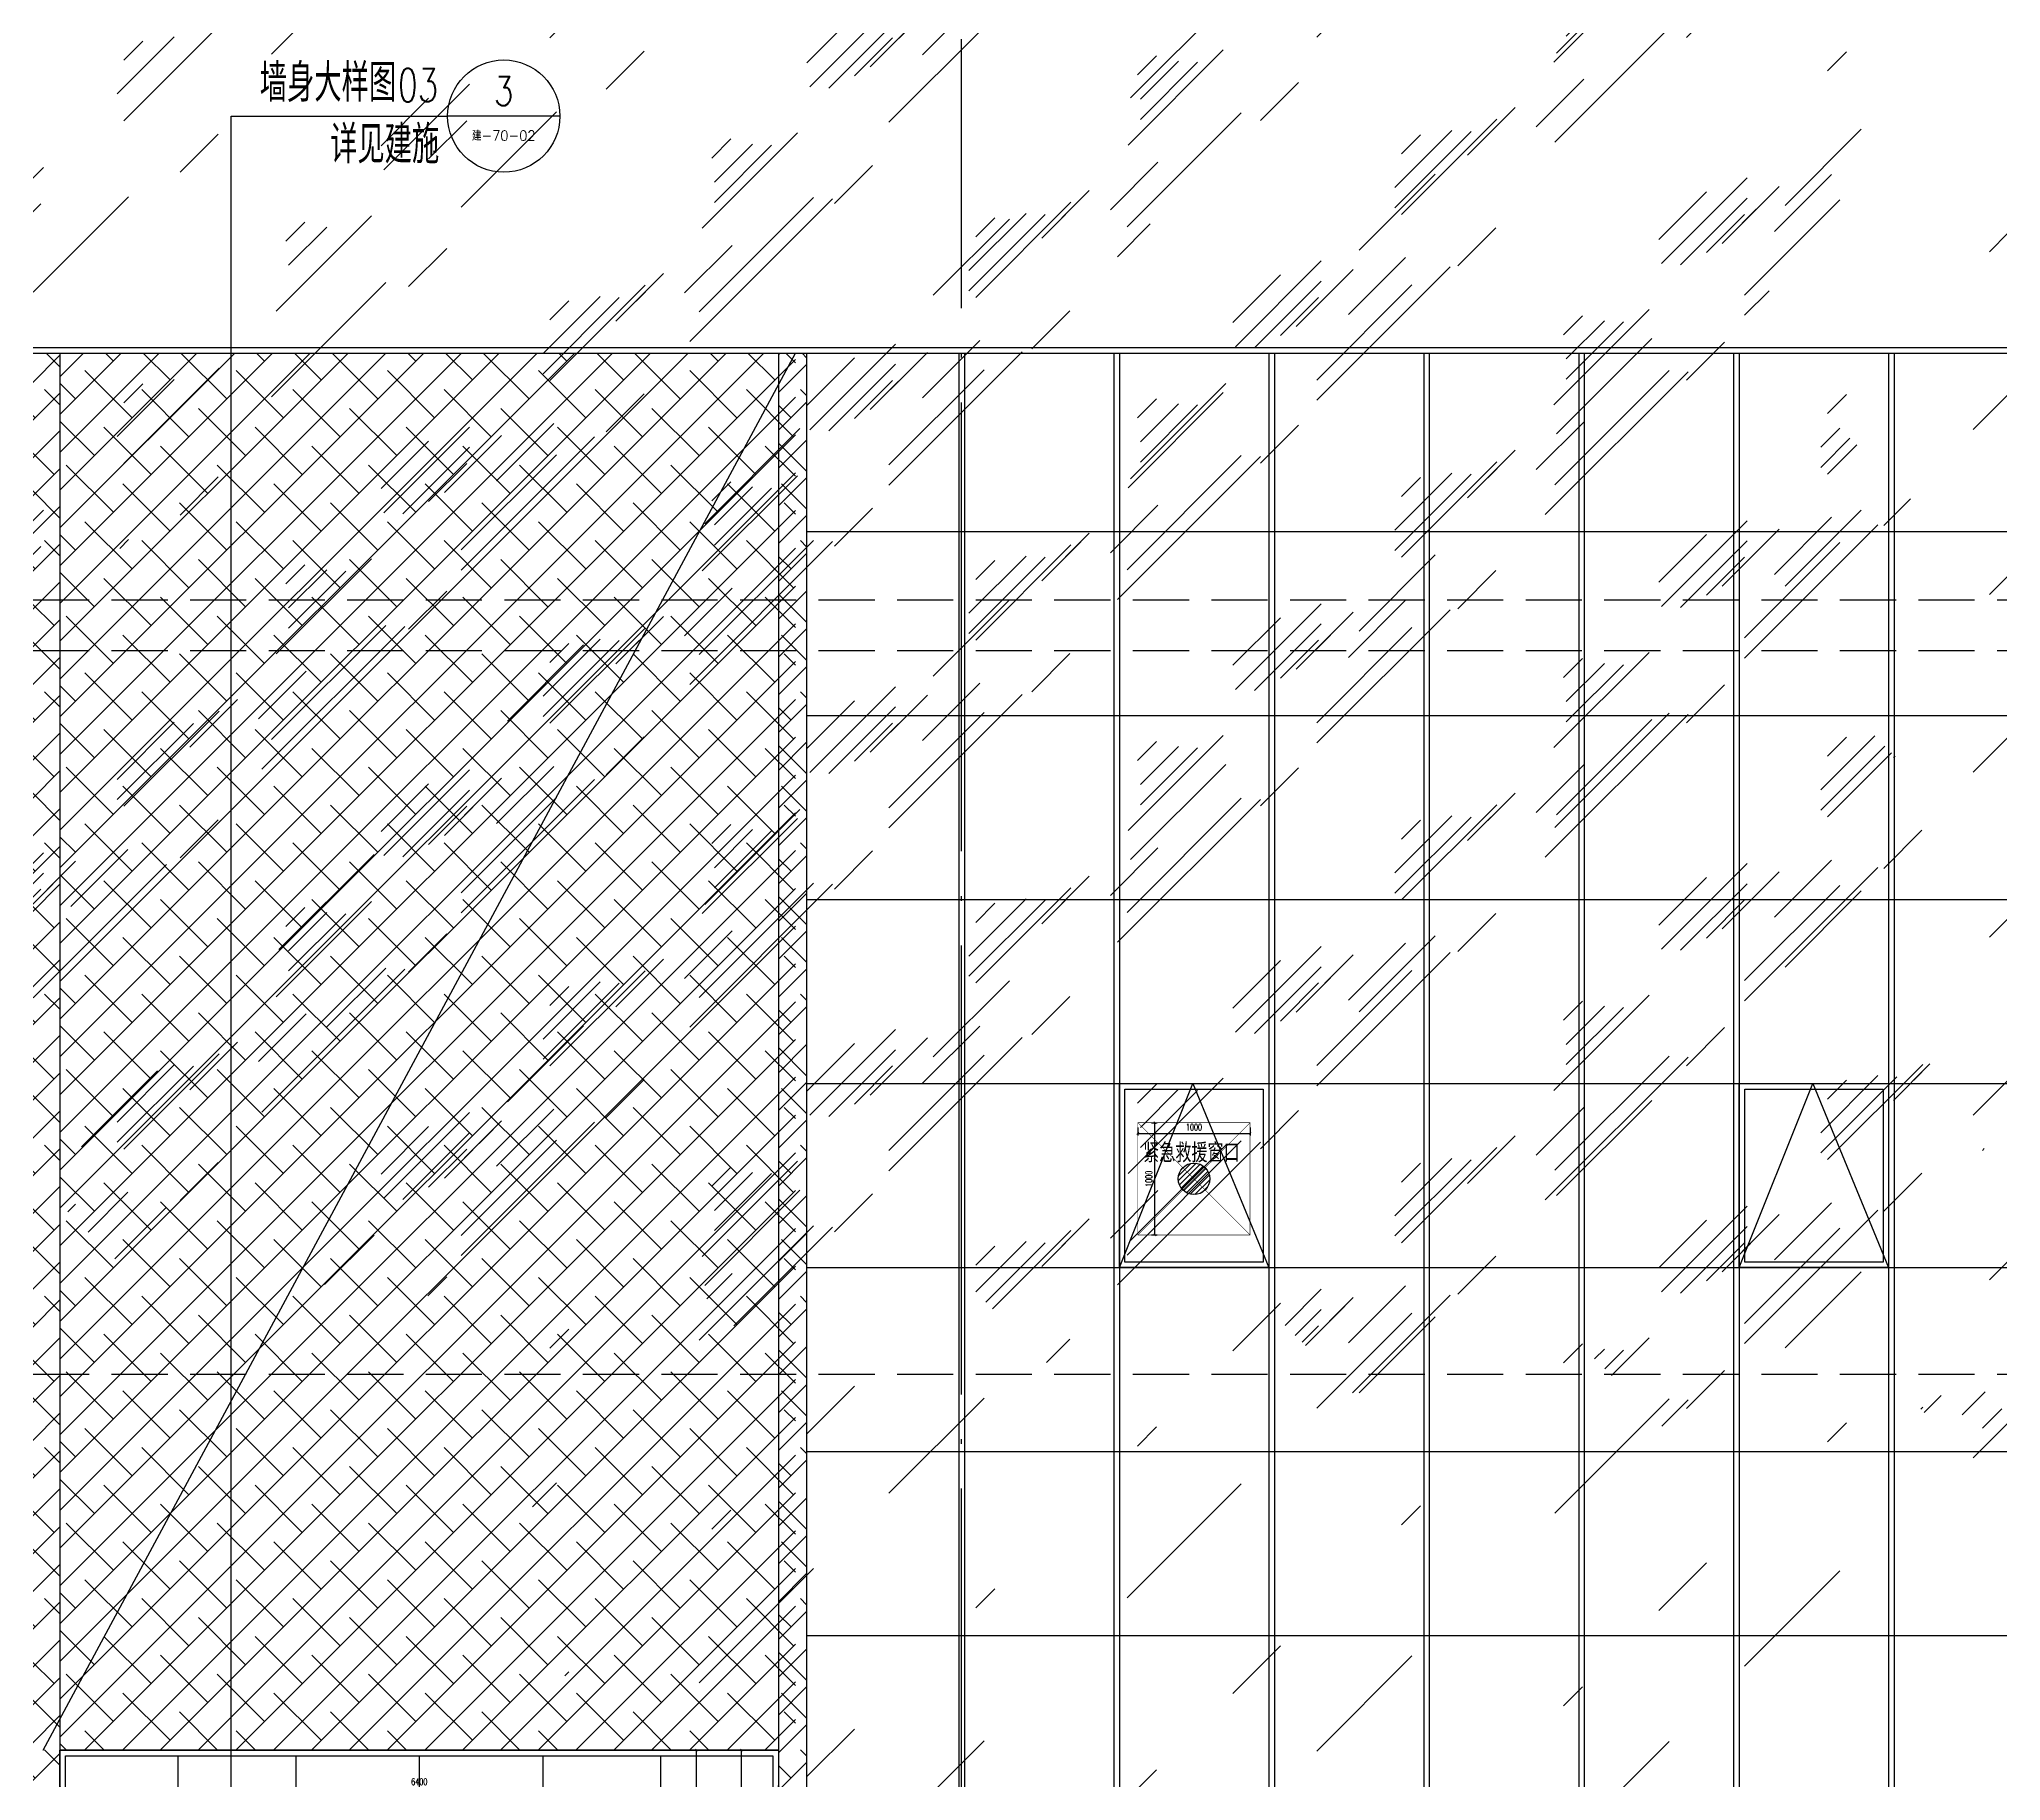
# Model space of a CAD drawing. Extents: x -4210259 to 293730, y -7499 to 868879.
# Drawn here: x -411338 to -393861, y 522964 to 538485 of the extents above; entities that cross this region are included whole.
import ezdxf
from ezdxf.enums import TextEntityAlignment as Align

# ---------------------------------------------------------------- set-up
doc = ezdxf.new("R2010")
doc.units = 0
doc.header["$LTSCALE"] = 1000
doc.header["$MEASUREMENT"] = 0
for name, pattern in [('__DASH', [0.35, 0.25, -0.1]), ('DASH', [0.35, 0.25, -0.1]), ('DOTE', [2.4200000000000004, 2, -0.2, 0.02, -0.2])]:
    doc.linetypes.add(name, pattern=pattern)
doc.layers.get('Defpoints').update_dxf_attribs({"color": 210})
for name, color, linetype in [('A-AXIS-DOTE', 14, 'DOTE'), ('A-AXIS-SYMB', 3, 'Continuous'), ('A-HATCH-2', 251, 'Continuous'), ('A-LIN-V', 9, 'Continuous'), ('A-SFCE', 30, 'Continuous'), ('A-WINDOW', 140, 'Continuous'), ('A-云线', 50, 'Continuous'), ('A-门窗表显示尺寸', 160, 'Continuous'), ('PUB_TEXT', 7, 'Continuous')]:
    doc.layers.add(name, color=color, linetype=linetype)
doc.layers.add('A-WALL-HATCH', color=8, linetype='Continuous', lineweight=13)
doc.layers.add('A-加建区域', color=47, linetype='Continuous', plot=False)
doc.styles.add('_TCH_DIM', font='SIMPLEX', dxfattribs={"bigfont": 'GBCBIG'})
doc.styles.add('_TCH_DIM_T3', font='SIMPLEX', dxfattribs={"width": 0.7058823529411765, "bigfont": 'GBCBIG'})
doc.styles.add('A-DIM_T3', font='SIMPLEX', dxfattribs={"width": 0.7058823529411765, "bigfont": 'GBCBIG'})
doc.styles.add('A-STANDARD', font='SIMPLEX', dxfattribs={"bigfont": 'GBCBIG'})
doc.styles.add('STYLE1', font='')
doc.styles.get('STYLE1').set_extended_font_data('SimSun')
doc.dimstyles.new('_TCH_ARCH&&20', dxfattribs={"dimtxt": 59.5, "dimasz": 20, "dimexe": 20, "dimexo": 20, "dimgap": 25.25, "dimtad": 1, "dimdec": 0, "dimzin": 0, "dimdsep": 46, "dimtxsty": '_TCH_DIM_T3', "dimblk": 'ARCHTICK', "dimcen": 0.09, "dimclrt": 7, "dimazin": 2, "dimtfac": 1, "dimtdec": 0, "dimtix": 1, "dimtmove": 2, "dimatfit": 3, "dimfxl": 0, "dimtolj": 1, "dimtzin": 0, "dimarcsym": 0})
doc.dimstyles.new('A-DIM&&20', dxfattribs={"dimtxt": 59.5, "dimasz": 20, "dimexe": 20, "dimexo": 20, "dimgap": 25.25, "dimtad": 1, "dimdec": 0, "dimzin": 0, "dimdsep": 46, "dimtxsty": 'A-DIM_T3', "dimblk": 'ARCHTICK', "dimcen": 0.09, "dimclrt": 7, "dimazin": 2, "dimtfac": 1, "dimtdec": 0, "dimtix": 1, "dimtmove": 2, "dimatfit": 3, "dimfxl": 0, "dimtolj": 1, "dimtzin": 0, "dimarcsym": 0})

# ---------------------------------------------------------------- blocks, each defined once
blk = doc.blocks.new('_ArchTick')
at = {"color": 0, "linetype": 'ByBlock', "const_width": 0.4}
blk.add_lwpolyline([(-0.5, -0.5), (0.5, 0.5)], dxfattribs=at)
blk = doc.blocks.new('*D87')
at = {"layer": 'A-门窗表显示尺寸', "color": 0, "lineweight": -2}
for p, q in [((-2021601.903394683, 521983.4232083492), (-2021601.903394683, 522500.8752348882)), ((-2021601.903394683, 522480.8752348882), (-2020550.095702376, 522480.8752348882)), ((-2020550.095702376, 521983.4232083492), (-2020550.095702376, 522500.8752348882))]:
    blk.add_line(p, q, dxfattribs=at)
at = {"layer": 'Defpoints', "color": 0}
for p in [(-2020550.095702376, 522480.8752348882), (-2021601.903394683, 521963.4232083492), (-2020550.095702376, 521963.4232083492)]:
    blk.add_point(p, dxfattribs=at)
at = {"layer": 'A-门窗表显示尺寸', "color": 0, "lineweight": -2, "xscale": 20, "yscale": 20, "zscale": 20, "rotation": 180}
blk.add_blockref('_ArchTick', (-2021601.903394683, 522480.8752348882), dxfattribs=at)
at = {"layer": 'A-门窗表显示尺寸', "color": 0, "lineweight": -2, "xscale": 20, "yscale": 20, "zscale": 20}
blk.add_blockref('_ArchTick', (-2020550.095702376, 522480.8752348882), dxfattribs=at)
at = {"layer": 'A-门窗表显示尺寸', "color": 7, "insert": (-2021075.99954853, 522535.8752348882), "char_height": 59.5, "attachment_point": 5, "style": 'A-DIM_T3'}
blk.add_mtext('\\A1;1050', dxfattribs=at)
blk = doc.blocks.new('*D88')
at = {"layer": 'A-门窗表显示尺寸', "color": 0, "lineweight": -2}
for p, q in [((-2022651.903394684, 521983.4232083492), (-2022651.903394684, 522500.8752348882)), ((-2022651.903394684, 522480.8752348882), (-2021601.903394683, 522480.8752348882)), ((-2021601.903394683, 521983.4232083492), (-2021601.903394683, 522500.8752348882))]:
    blk.add_line(p, q, dxfattribs=at)
at = {"layer": 'Defpoints', "color": 0}
for p in [(-2021601.903394683, 522480.8752348882), (-2022651.903394684, 521963.4232083492), (-2021601.903394683, 521963.4232083492)]:
    blk.add_point(p, dxfattribs=at)
at = {"layer": 'A-门窗表显示尺寸', "color": 0, "lineweight": -2, "xscale": 20, "yscale": 20, "zscale": 20, "rotation": 180}
blk.add_blockref('_ArchTick', (-2022651.903394684, 522480.8752348882), dxfattribs=at)
at = {"layer": 'A-门窗表显示尺寸', "color": 0, "lineweight": -2, "xscale": 20, "yscale": 20, "zscale": 20}
blk.add_blockref('_ArchTick', (-2021601.903394683, 522480.8752348882), dxfattribs=at)
at = {"layer": 'A-门窗表显示尺寸', "color": 7, "insert": (-2022126.903394684, 522535.8752348882), "char_height": 59.5, "attachment_point": 5, "style": 'A-DIM_T3'}
blk.add_mtext('\\A1;1050', dxfattribs=at)
blk = doc.blocks.new('*D89')
at = {"layer": 'A-门窗表显示尺寸', "color": 0, "lineweight": -2}
for p, q in [((-2023751.903394684, 521983.4232083491), (-2023751.903394684, 522500.8752348882)), ((-2023751.903394684, 522480.8752348882), (-2022651.903394684, 522480.8752348882)), ((-2022651.903394684, 521983.4232083492), (-2022651.903394684, 522500.8752348882))]:
    blk.add_line(p, q, dxfattribs=at)
at = {"layer": 'Defpoints', "color": 0}
for p in [(-2022651.903394684, 522480.8752348882), (-2023751.903394684, 521963.4232083491), (-2022651.903394684, 521963.4232083492)]:
    blk.add_point(p, dxfattribs=at)
at = {"layer": 'A-门窗表显示尺寸', "color": 0, "lineweight": -2, "xscale": 20, "yscale": 20, "zscale": 20, "rotation": 180}
blk.add_blockref('_ArchTick', (-2023751.903394684, 522480.8752348882), dxfattribs=at)
at = {"layer": 'A-门窗表显示尺寸', "color": 0, "lineweight": -2, "xscale": 20, "yscale": 20, "zscale": 20}
blk.add_blockref('_ArchTick', (-2022651.903394684, 522480.8752348882), dxfattribs=at)
at = {"layer": 'A-门窗表显示尺寸', "color": 7, "insert": (-2023201.903394684, 522535.8752348882), "char_height": 59.5, "attachment_point": 5, "style": 'A-DIM_T3'}
blk.add_mtext('\\A1;1100', dxfattribs=at)
blk = doc.blocks.new('*D90')
at = {"layer": 'A-门窗表显示尺寸', "color": 0, "lineweight": -2}
for p, q in [((-2024851.903394684, 521983.4232083491), (-2024851.903394684, 522500.8752348881)), ((-2024851.903394684, 522480.8752348881), (-2023751.903394684, 522480.8752348881)), ((-2023751.903394684, 521983.4232083491), (-2023751.903394684, 522500.8752348881))]:
    blk.add_line(p, q, dxfattribs=at)
at = {"layer": 'Defpoints', "color": 0}
for p in [(-2023751.903394684, 522480.8752348881), (-2024851.903394684, 521963.4232083491), (-2023751.903394684, 521963.4232083491)]:
    blk.add_point(p, dxfattribs=at)
at = {"layer": 'A-门窗表显示尺寸', "color": 0, "lineweight": -2, "xscale": 20, "yscale": 20, "zscale": 20, "rotation": 180}
blk.add_blockref('_ArchTick', (-2024851.903394684, 522480.8752348881), dxfattribs=at)
at = {"layer": 'A-门窗表显示尺寸', "color": 0, "lineweight": -2, "xscale": 20, "yscale": 20, "zscale": 20}
blk.add_blockref('_ArchTick', (-2023751.903394684, 522480.8752348881), dxfattribs=at)
at = {"layer": 'A-门窗表显示尺寸', "color": 7, "insert": (-2024301.903394684, 522535.8752348881), "char_height": 59.5, "attachment_point": 5, "style": 'A-DIM_T3'}
blk.add_mtext('\\A1;1100', dxfattribs=at)
blk = doc.blocks.new('*D91')
at = {"layer": 'A-门窗表显示尺寸', "color": 0, "lineweight": -2}
for p, q in [((-2025901.903394683, 521983.4232083492), (-2025901.903394683, 522500.8752348882)), ((-2025901.903394683, 522480.8752348882), (-2024851.903394684, 522480.8752348882)), ((-2024851.903394684, 521983.4232083491), (-2024851.903394684, 522500.8752348882))]:
    blk.add_line(p, q, dxfattribs=at)
at = {"layer": 'Defpoints', "color": 0}
for p in [(-2024851.903394684, 522480.8752348882), (-2025901.903394683, 521963.4232083492), (-2024851.903394684, 521963.4232083491)]:
    blk.add_point(p, dxfattribs=at)
at = {"layer": 'A-门窗表显示尺寸', "color": 0, "lineweight": -2, "xscale": 20, "yscale": 20, "zscale": 20, "rotation": 180}
blk.add_blockref('_ArchTick', (-2025901.903394683, 522480.8752348882), dxfattribs=at)
at = {"layer": 'A-门窗表显示尺寸', "color": 0, "lineweight": -2, "xscale": 20, "yscale": 20, "zscale": 20}
blk.add_blockref('_ArchTick', (-2024851.903394684, 522480.8752348882), dxfattribs=at)
at = {"layer": 'A-门窗表显示尺寸', "color": 7, "insert": (-2025376.903394684, 522535.8752348882), "char_height": 59.5, "attachment_point": 5, "style": 'A-DIM_T3'}
blk.add_mtext('\\A1;1050', dxfattribs=at)
blk = doc.blocks.new('*D92')
at = {"layer": 'A-门窗表显示尺寸', "color": 0, "lineweight": -2}
for p, q in [((-2026953.711086992, 521983.4232083491), (-2026953.711086992, 522500.8752348882)), ((-2026953.711086992, 522480.8752348882), (-2025901.903394683, 522480.8752348882)), ((-2025901.903394683, 521983.4232083492), (-2025901.903394683, 522500.8752348882))]:
    blk.add_line(p, q, dxfattribs=at)
at = {"layer": 'Defpoints', "color": 0}
for p in [(-2025901.903394683, 522480.8752348882), (-2026953.711086992, 521963.4232083491), (-2025901.903394683, 521963.4232083492)]:
    blk.add_point(p, dxfattribs=at)
at = {"layer": 'A-门窗表显示尺寸', "color": 0, "lineweight": -2, "xscale": 20, "yscale": 20, "zscale": 20, "rotation": 180}
blk.add_blockref('_ArchTick', (-2026953.711086992, 522480.8752348882), dxfattribs=at)
at = {"layer": 'A-门窗表显示尺寸', "color": 0, "lineweight": -2, "xscale": 20, "yscale": 20, "zscale": 20}
blk.add_blockref('_ArchTick', (-2025901.903394683, 522480.8752348882), dxfattribs=at)
at = {"layer": 'A-门窗表显示尺寸', "color": 7, "insert": (-2026427.807240838, 522535.8752348882), "char_height": 59.5, "width": 284, "attachment_point": 5, "style": 'A-DIM_T3'}
blk.add_mtext('\\A1;1050', dxfattribs=at)
blk = doc.blocks.new('*D93')
at = {"layer": 'A-门窗表显示尺寸', "color": 0, "lineweight": -2}
for p, q in [((-2026953.711086992, 522703.4232083491), (-2026953.711086992, 522920.8752348882)), ((-2020550.095702376, 522703.4232083492), (-2020550.095702376, 522920.8752348882)), ((-2026953.711086992, 522900.8752348882), (-2020550.095702376, 522900.8752348882))]:
    blk.add_line(p, q, dxfattribs=at)
at = {"layer": 'Defpoints', "color": 0}
for p in [(-2020550.095702376, 522900.8752348882), (-2026953.711086992, 522683.4232083491), (-2020550.095702376, 522683.4232083492)]:
    blk.add_point(p, dxfattribs=at)
at = {"layer": 'A-门窗表显示尺寸', "color": 0, "lineweight": -2, "xscale": 20, "yscale": 20, "zscale": 20, "rotation": 180}
blk.add_blockref('_ArchTick', (-2026953.711086992, 522900.8752348882), dxfattribs=at)
at = {"layer": 'A-门窗表显示尺寸', "color": 0, "lineweight": -2, "xscale": 20, "yscale": 20, "zscale": 20}
blk.add_blockref('_ArchTick', (-2020550.095702376, 522900.8752348882), dxfattribs=at)
at = {"layer": 'A-门窗表显示尺寸', "color": 7, "insert": (-2023751.903394684, 522955.8752348882), "char_height": 59.5, "attachment_point": 5, "style": 'A-DIM_T3'}
blk.add_mtext('\\A1;6400', dxfattribs=at)
blk = doc.blocks.new('*D94')
at = {"layer": 'A-门窗表显示尺寸', "color": 0, "lineweight": -2}
for p, q in [((-2021511.728766732, 521237.4520267984), (-2021260.329085307, 521237.4520267984)), ((-2021280.329085307, 520237.4520266112), (-2021280.329085307, 521237.4520267984)), ((-2021511.728766732, 520237.4520266112), (-2021260.329085307, 520237.4520266112))]:
    blk.add_line(p, q, dxfattribs=at)
at = {"layer": 'Defpoints', "color": 0}
for p in [(-2021531.728766732, 521237.4520267984), (-2021280.329085307, 521237.4520267984), (-2021531.728766732, 520237.4520266112)]:
    blk.add_point(p, dxfattribs=at)
at = {"layer": 'A-门窗表显示尺寸', "color": 0, "lineweight": -2, "xscale": 20, "yscale": 20, "zscale": 20}
for p, rotation in [((-2021280.329085307, 521237.4520267984), 90), ((-2021280.329085307, 520237.4520266112), 270)]:
    blk.add_blockref('_ArchTick', p, dxfattribs=dict(at, rotation=rotation))
at = {"layer": 'A-门窗表显示尺寸', "color": 7, "insert": (-2021335.329085307, 520737.4520267053), "char_height": 59.5, "attachment_point": 5, "rotation": 90, "style": 'A-DIM_T3'}
blk.add_mtext('\\A1;1000', dxfattribs=at)
blk = doc.blocks.new('*D95')
at = {"layer": 'A-门窗表显示尺寸', "color": 0, "lineweight": -2}
for p, q in [((-2021511.728766732, 520237.4520266112), (-2021260.329085307, 520237.4520266112)), ((-2021280.329085307, 517237.4520269859), (-2021280.329085307, 520237.4520266112)), ((-2021511.728766732, 517237.4520269859), (-2021260.329085307, 517237.4520269859))]:
    blk.add_line(p, q, dxfattribs=at)
at = {"layer": 'Defpoints', "color": 0}
for p in [(-2021531.728766732, 520237.4520266112), (-2021280.329085307, 520237.4520266112), (-2021531.728766732, 517237.4520269859)]:
    blk.add_point(p, dxfattribs=at)
at = {"layer": 'A-门窗表显示尺寸', "color": 0, "lineweight": -2, "xscale": 20, "yscale": 20, "zscale": 20}
for p, rotation in [((-2021280.329085307, 520237.4520266112), 90), ((-2021280.329085307, 517237.4520269859), 270)]:
    blk.add_blockref('_ArchTick', p, dxfattribs=dict(at, rotation=rotation))
at = {"layer": 'A-门窗表显示尺寸', "color": 7, "insert": (-2021335.329085306, 518737.452026799), "char_height": 59.5, "attachment_point": 5, "rotation": 90, "style": 'A-DIM_T3'}
blk.add_mtext('\\A1;3000', dxfattribs=at)
blk = doc.blocks.new('*D96')
at = {"layer": 'A-门窗表显示尺寸', "color": 0, "lineweight": -2}
for p, q in [((-2021511.728766732, 522237.4520269857), (-2021260.329085308, 522237.4520269857)), ((-2021280.329085308, 521237.4520267985), (-2021280.329085308, 522237.4520269857)), ((-2021511.728766732, 521237.4520267985), (-2021260.329085308, 521237.4520267985))]:
    blk.add_line(p, q, dxfattribs=at)
at = {"layer": 'Defpoints', "color": 0}
for p in [(-2021531.728766732, 522237.4520269857), (-2021280.329085308, 522237.4520269857), (-2021531.728766732, 521237.4520267985)]:
    blk.add_point(p, dxfattribs=at)
at = {"layer": 'A-门窗表显示尺寸', "color": 0, "lineweight": -2, "xscale": 20, "yscale": 20, "zscale": 20}
for p, rotation in [((-2021280.329085308, 522237.4520269857), 90), ((-2021280.329085308, 521237.4520267985), 270)]:
    blk.add_blockref('_ArchTick', p, dxfattribs=dict(at, rotation=rotation))
at = {"layer": 'A-门窗表显示尺寸', "color": 7, "insert": (-2021335.329085307, 521737.4520268926), "char_height": 59.5, "attachment_point": 5, "rotation": 90, "style": 'A-DIM_T3'}
blk.add_mtext('\\A1;1000', dxfattribs=at)
blk = doc.blocks.new('*D97')
at = {"layer": 'A-门窗表显示尺寸', "color": 0, "lineweight": -2}
for p, q in [((-2021511.728766732, 523237.4520271731), (-2021260.329085308, 523237.4520271731)), ((-2021280.329085308, 522237.4520269859), (-2021280.329085308, 523237.4520271731)), ((-2021511.728766732, 522237.4520269859), (-2021260.329085308, 522237.4520269859))]:
    blk.add_line(p, q, dxfattribs=at)
at = {"layer": 'Defpoints', "color": 0}
for p in [(-2021531.728766732, 523237.4520271731), (-2021280.329085308, 523237.4520271731), (-2021531.728766732, 522237.4520269859)]:
    blk.add_point(p, dxfattribs=at)
at = {"layer": 'A-门窗表显示尺寸', "color": 0, "lineweight": -2, "xscale": 20, "yscale": 20, "zscale": 20}
for p, rotation in [((-2021280.329085308, 523237.4520271731), 90), ((-2021280.329085308, 522237.4520269859), 270)]:
    blk.add_blockref('_ArchTick', p, dxfattribs=dict(at, rotation=rotation))
at = {"layer": 'A-门窗表显示尺寸', "color": 7, "insert": (-2021335.329085307, 522737.45202708), "char_height": 59.5, "attachment_point": 5, "rotation": 90, "style": 'A-DIM_T3'}
blk.add_mtext('\\A1;1000', dxfattribs=at)
blk = doc.blocks.new('*D1221')
at = {"layer": 'A-门窗表显示尺寸', "color": 0, "lineweight": -2}
for p, q in [((-2021120.728766732, 523237.4520269858), (-2020860.3290853, 523237.4520269858)), ((-2020880.3290853, 517237.4520269859), (-2020880.3290853, 523237.4520269858)), ((-2021120.728766732, 517237.4520269859), (-2020860.3290853, 517237.4520269859))]:
    blk.add_line(p, q, dxfattribs=at)
at = {"layer": 'Defpoints', "color": 0}
for p in [(-2021140.728766732, 523237.4520269858), (-2020880.3290853, 523237.4520269858), (-2021140.728766732, 517237.4520269859)]:
    blk.add_point(p, dxfattribs=at)
at = {"layer": 'A-门窗表显示尺寸', "color": 0, "lineweight": -2, "xscale": 20, "yscale": 20, "zscale": 20}
for p, rotation in [((-2020880.3290853, 523237.4520269858), 90), ((-2020880.3290853, 517237.4520269859), 270)]:
    blk.add_blockref('_ArchTick', p, dxfattribs=dict(at, rotation=rotation))
at = {"layer": 'A-门窗表显示尺寸', "color": 7, "insert": (-2020935.329085299, 520237.4520269856), "char_height": 59.5, "attachment_point": 5, "rotation": 90, "style": 'A-DIM_T3'}
blk.add_mtext('\\A1;6000', dxfattribs=at)
blk = doc.blocks.new('ttt')
at = {"layer": 'A-HATCH-2'}
h = blk.add_hatch(dxfattribs=at)
h.set_pattern_fill('ANSI38', color=256, scale=150)
h.set_pattern_definition([(45, (-1583634.852460729, 5.820766091346741e-11), (-168.3798022700466, 168.3798022700466), []), (135, (-1583634.852460729, 5.820766091346741e-11), (-505.1394068101398, 168.3798022700467), [595.3125, -357.1875])])
h.paths.add_polyline_path([(-2028177.929387621, 516937.4520265247), (-2027927.929387621, 516937.4520265247), (-2027927.929387621, 535687.4520265167), (-2028177.929387621, 535687.4520265167)])
at = {"layer": 'A-LIN-V'}
for p, q in [((-2028177.929387621, 535687.4520265167), (-2028177.929387621, 517237.4520265154)), ((-2027927.929387621, 535687.4520265167), (-2027927.929387621, 517237.4520265431))]:
    blk.add_line(p, q, dxfattribs=at)
blk = doc.blocks.new('tt6')
at = {"layer": 'A-WINDOW'}
for p, q in [((-2029401.92938771, 535687.452026515), (-2029401.929387709, 517237.4520265135)), ((-2029351.92938771, 535687.452026515), (-2029351.929387709, 517237.4520265133))]:
    blk.add_line(p, q, dxfattribs=at)
blk = doc.blocks.new('*D1507')
at = {"layer": 'A-加建区域', "color": 0, "lineweight": -2}
for p, q in [((-213332.6134759861, 538418.6737989275), (-213332.6134759861, 538345.3742196003)), ((-213332.6134759861, 538365.3742196003), (-212332.6134759859, 538365.3742196003)), ((-212332.6134759859, 538418.6737989275), (-212332.6134759859, 538345.3742196003))]:
    blk.add_line(p, q, dxfattribs=at)
at = {"layer": 'Defpoints', "color": 0}
for p in [(-213332.6134759861, 538438.6737989275), (-212332.6134759859, 538438.6737989275), (-212332.6134759859, 538365.3742196003)]:
    blk.add_point(p, dxfattribs=at)
at = {"layer": 'A-加建区域', "color": 0, "lineweight": -2, "xscale": 20, "yscale": 20, "zscale": 20, "rotation": 180}
blk.add_blockref('_ArchTick', (-213332.6134759861, 538365.3742196003), dxfattribs=at)
at = {"layer": 'A-加建区域', "color": 0, "lineweight": -2, "xscale": 20, "yscale": 20, "zscale": 20}
blk.add_blockref('_ArchTick', (-212332.6134759859, 538365.3742196003), dxfattribs=at)
at = {"layer": 'A-加建区域', "color": 7, "insert": (-212832.613475986, 538420.3742196003), "char_height": 59.5, "attachment_point": 5, "style": '_TCH_DIM_T3'}
blk.add_mtext('\\A1;1000', dxfattribs=at)
blk = doc.blocks.new('*D1508')
at = {"layer": 'A-加建区域', "color": 0, "lineweight": -2}
for p, q in [((-213211.3975165848, 538460.0000000001), (-213159.9867566363, 538460.0000000001)), ((-213179.9867566363, 537460.0000000003), (-213179.9867566363, 538460.0000000001)), ((-213211.3975165848, 537460.0000000003), (-213159.9867566363, 537460.0000000003))]:
    blk.add_line(p, q, dxfattribs=at)
at = {"layer": 'Defpoints', "color": 0}
for p in [(-213231.3975165848, 538460.0000000001), (-213179.9867566363, 538460.0000000001), (-213231.3975165848, 537460.0000000003)]:
    blk.add_point(p, dxfattribs=at)
at = {"layer": 'A-加建区域', "color": 0, "lineweight": -2, "xscale": 20, "yscale": 20, "zscale": 20}
for p, rotation in [((-213179.9867566363, 538460.0000000001), 90), ((-213179.9867566363, 537460.0000000003), 270)]:
    blk.add_blockref('_ArchTick', p, dxfattribs=dict(at, rotation=rotation))
at = {"layer": 'A-加建区域', "color": 7, "insert": (-213234.9867566361, 537960.0000000001), "char_height": 59.5, "attachment_point": 5, "rotation": 90, "style": '_TCH_DIM_T3'}
blk.add_mtext('\\A1;1000', dxfattribs=at)
blk = doc.blocks.new('546576')
at = {"layer": 'A-WINDOW'}
blk.add_lwpolyline([(-2124386.160159233, 517697.4520265142), (-2123731.929386185, 519337.4520265143), (-2123055.390928463, 517697.4520265143)], dxfattribs=at)
for points in [[(-2124386.160159233, 519337.452026515), (-2123055.390928463, 519337.452026515), (-2123055.390928463, 517697.4520265143), (-2124386.160159233, 517697.4520265143)], [(-2124336.160159233, 519287.452026515), (-2123105.390928463, 519287.452026515), (-2123105.390928463, 517747.4520265143), (-2124336.160159233, 517747.4520265143)]]:
    blk.add_lwpolyline(points, close=True, dxfattribs=at)
blk = doc.blocks.new('e5465465')
at = {"layer": 'A-WALL-HATCH'}
for points in [[(-2023751.903394683, 520237.452026611), (-2024851.903394683, 518770.0000000001), (-2023751.903394683, 517287.4520265147)], [(-2023751.903394683, 520237.452026611), (-2022651.903394683, 518770.0000000001), (-2023751.903394683, 517287.4520265147)]]:
    blk.add_lwpolyline(points, dxfattribs=at)
at = {"layer": 'A-WINDOW'}
for p, q in [((-2020550.095702376, 523237.4520265147), (-2026953.711086992, 523237.4520265145)), ((-2026953.711086992, 523237.4520265145), (-2020550.095702376, 523237.4520265146)), ((-2026953.711086992, 517237.4520265146), (-2026953.711086992, 523237.4520265145)), ((-2026903.711086992, 523187.4520265145), (-2020600.095702376, 523187.4520265146)), ((-2026903.711086992, 517287.4520265146), (-2026903.711086992, 523187.4520265145)), ((-2025901.903394683, 523187.4520265146), (-2025901.903394683, 517287.4520265147)), ((-2024851.903394683, 523187.4520265146), (-2024851.903394683, 517287.4520265147)), ((-2023751.903394683, 523187.4520265146), (-2023751.903394683, 517287.4520265147)), ((-2022651.903394683, 523187.4520265146), (-2022651.903394683, 517287.4520265147)), ((-2021601.903394683, 523187.4520265146), (-2021601.903394683, 517287.4520265147)), ((-2020600.095702376, 523187.4520265146), (-2020600.095702376, 517287.4520265147)), ((-2020550.095702376, 523237.4520265146), (-2020550.095702376, 517237.4520265147)), ((-2026953.711086992, 522237.4520269855), (-2020550.095702376, 522237.4520269855)), ((-2026953.711086992, 521237.4520267981), (-2020550.095702376, 521237.4520267982)), ((-2026953.711086992, 520237.4520266108), (-2020550.095702376, 520237.4520266108)), ((-2020569.8773855, 517237.4520265147), (-2026953.711086992, 517237.4520265145)), ((-2020550.095702376, 517237.4520265147), (-2026953.711086992, 517237.4520265146)), ((-2020600.095702376, 517287.4520265147), (-2026903.711086992, 517287.4520265146))]:
    blk.add_line(p, q, dxfattribs=at)
at = {"layer": 'A-门窗表显示尺寸', "color": 3, "style": 'A-STANDARD', "width": 0.7058823529411765}
blk.add_text('MLC6450', height=59.5, dxfattribs=at).set_placement((-2026863.547463764, 517317.4520269856))
at = {"layer": 'A-门窗表显示尺寸'}
for p1, p2, distance, picture, middle in [((-2021531.728766731, 522237.4520269857), (-2021531.728766731, 523237.4520271729), -251.39968142309226, '*D97', (-2021335.329085307, 522737.45202708)), ((-2025901.903394683, 521963.4232083492), (-2024851.903394684, 521963.4232083491), 517.4520265391329, '*D91', (-2025376.903394684, 522535.8752348882)), ((-2024851.903394684, 521963.4232083491), (-2023751.903394684, 521963.4232083491), 517.4520265390165, '*D90', (-2024301.903394684, 522535.8752348881)), ((-2023751.903394684, 521963.4232083491), (-2022651.903394684, 521963.4232083492), 517.4520265390165, '*D89', (-2023201.903394684, 522535.8752348882)), ((-2022651.903394684, 521963.4232083492), (-2021601.903394683, 521963.4232083492), 517.4520265390165, '*D88', (-2022126.903394684, 522535.8752348882)), ((-2021531.728766731, 521237.4520267983), (-2021531.728766731, 522237.4520269855), -251.39968142309226, '*D96', (-2021335.329085307, 521737.4520268926)), ((-2021531.728766731, 520237.452026611), (-2021531.728766731, 521237.4520267982), -251.39968142402358, '*D94', (-2021335.329085307, 520737.4520267053)), ((-2021531.728766731, 517237.4520269856), (-2021531.728766731, 520237.452026611), -251.3996814240236, '*D95', (-2021335.329085306, 518737.452026799))]:
    dim = blk.add_aligned_dim(p1=p1, p2=p2, distance=distance, dimstyle='A-DIM&&20', dxfattribs=at)
    dim.commit()
    dim.dimension.update_dxf_attribs({"geometry": picture, "text_midpoint": middle})
dim = blk.add_linear_dim(base=(-2020880.3290853, 523237.4520269858), p1=(-2021140.728766731, 517237.4520269856), p2=(-2021140.728766731, 523237.4520269856), angle=90, dimstyle='A-DIM&&20', dxfattribs=at)
dim.commit()
dim.dimension.update_dxf_attribs({"geometry": '*D1221', "text_midpoint": (-2020935.329085299, 520237.4520269856), "dimtype": 161})
for p1, p2, distance, text, picture, middle in [((-2026953.711086992, 522683.4232083491), (-2020550.095702376, 522683.4232083492), 217.45202653901652, '6400', '*D93', (-2023751.903394684, 522955.8752348882)), ((-2026953.711086992, 521963.4232083491), (-2025901.903394683, 521963.4232083492), 517.4520265390165, '1050', '*D92', (-2026427.807240838, 522535.8752348882)), ((-2021601.903394683, 521963.4232083492), (-2020550.095702376, 521963.4232083492), 517.4520265390165, '1050', '*D87', (-2021075.99954853, 522535.8752348882))]:
    dim = blk.add_aligned_dim(p1=p1, p2=p2, distance=distance, text=text, dimstyle='A-DIM&&20', dxfattribs=at)
    dim.commit()
    dim.dimension.update_dxf_attribs({"geometry": picture, "text_midpoint": middle})
blk = doc.blocks.new('w432432')
at = {"layer": 'A-加建区域'}
h = blk.add_hatch(dxfattribs=at)
h.set_pattern_fill('ANSI31', color=256, scale=20)
h.set_pattern_definition([(45, (-1625650.348716124, -1064386.832754612), (-22.45064030267288, 22.45064030267288), [])])
edge = h.paths.add_edge_path()
edge.add_arc((-212832.6134759861, 537960), 140.6529179719911, 0, 360)
at = {"layer": 'A-加建区域', "linetype": 'DASH', "const_width": 5}
blk.add_lwpolyline([(-213332.6134759861, 538459.9999999999), (-212332.6134759861, 538459.9999999999), (-212332.6134759861, 537460.0000000001), (-213332.6134759861, 537460.0000000001)], close=True, dxfattribs=at)
for points in [[(-213332.6134759861, 538459.9999999999), (-212332.6134759861, 537460.0000000001)], [(-212332.6134759861, 538459.9999999999), (-213332.6134759861, 537460.0000000001)]]:
    blk.add_lwpolyline(points, dxfattribs=at)
at = {"layer": 'A-加建区域', "ltscale": 0.5}
blk.add_circle((-212832.6134759861, 537960), 140.6529179719911, dxfattribs=at)
at = {"layer": 'A-加建区域', "linetype": 'Continuous', "style": 'STYLE1', "width": 0.7}
blk.add_text('紧急救援窗口', height=150, dxfattribs=at).set_placement((-213284.28367689, 538122.9569531333))
at = {"layer": 'A-加建区域'}
for p1, p2, distance, picture, middle in [((-213231.3975165847, 537460.0000000001), (-213231.3975165847, 538459.9999999999), -51.410759948397754, '*D1508', (-213234.9867566361, 537960.0000000001)), ((-213332.6134759861, 538438.6737989275), (-212332.6134759859, 538438.6737989275), -73.29957932711113, '*D1507', (-212832.613475986, 538420.3742196003))]:
    dim = blk.add_aligned_dim(p1=p1, p2=p2, distance=distance, dimstyle='_TCH_ARCH&&20', dxfattribs=at)
    dim.commit()
    dim.dimension.update_dxf_attribs({"geometry": picture, "text_midpoint": middle})

msp = doc.modelspace()

# ---------------------------------------------------------------- hatches: boundary and pattern name
at = {"layer": 'A-HATCH-2'}
h = msp.add_hatch(dxfattribs=at)
h.set_pattern_fill('ANSI38', color=256, scale=150)
h.set_pattern_definition([(45, (0, 0), (-168.3798022700466, 168.3798022700466), []), (135, (0, 0), (-505.1394068101398, 168.3798022700467), [595.3125, -357.1875])])
h.paths.add_polyline_path([(-404600.7692460307, 535687.4520265154), (-411154.3846230176, 535687.4520265154), (-411154.3846153885, 523237.4520241304), (-404600.7692231428, 523237.4520288988)])
at = {"layer": 'A-WALL-HATCH'}
h = msp.add_hatch(dxfattribs=at)
h.set_pattern_fill('玻璃2', color=256, scale=200)
h.set_pattern_definition([(45, (-40599536170.00001, -3384863422.547974), (0, 3054.701294725886), [1200, -720, 1200, -720, 480, -1046.56314]), (45, (-40599536230.00001, -3384863362.547974), (0, 3054.701294725886), [960, -1200, 720, -720, 840, -926.56314]), (45, (-40599536230.00001, -3384863182.547974), (0, 3054.701294725886), [720, -1440, 480, -720, 1080, -926.56314]), (45, (-40599536050.00001, -3384863362.547974), (0, 3054.701294725886), [720, -1440, 600, -2606.563]), (45, (-40599535870.00001, -3384863182.547974), (0, 3054.701294725886), [360, -1800, 240, -2966.563]), (45, (-40599536170.00001, -3384862882.547974), (0, 3054.701294725886), [240, -1800, 240, -960, 600, -1526.56314]), (45, (-40599535090.00001, -3384863062.547974), (0, 3054.701294725886), [1200, -1800, 1440, -950.5631400000001]), (45, (-40599535090.00001, -3384863242.547974), (0, 3054.701294725886), [1680, -1200, 1800, -710.56314]), (45, (-40599534790.00001, -3384863002.547974), (0, -3394.112549695429), [1200, -1680, 960, -1526.56314]), (45, (-40599534970.00001, -3384862642.547974), (0, 3054.701294725886), [600, -2400, 720, -1646.56314]), (45, (-40599534610.00001, -3384862822.547974), (0, 3054.701294725886), [480, -2400, 480, -2006.563])])
h.paths.add_polyline_path([(-403820.0000038174, 517237.4520265083), (-385170.0000038173, 517237.452026509), (-385170.0000038173, 535687.4520265157), (-403820.0000038174, 535687.452026515)])

# ---------------------------------------------------------------- linework, layer by layer
at = {"layer": 'A-AXIS-DOTE', "ltscale": 2}
msp.add_line((-403120.0000038172, 511887.4520265246), (-403120.0000038173, 538485.0684404817), dxfattribs=at)
at = {"layer": 'A-AXIS-DOTE', "linetype": '__DASH', "ltscale": 2}
for p, q in [((-465993.9275525597, 535737.4520265156), (-377296.0724550742, 535737.4520265153)), ((-465993.9275525597, 533487.4520265155), (-377296.0724550742, 533487.4520265153)), ((-465993.9275525597, 533037.4520265155), (-377296.0724550742, 533037.4520265153))]:
    msp.add_line(p, q, dxfattribs=at)
at = {"layer": 'A-AXIS-SYMB', "color": 1}
for p, q in [((-409626.9893772891, 537800), (-407699.6004793609, 537800)), ((-409626.9893772891, 516769.9999999997), (-409626.9893772891, 537800)), ((-406699.6004793609, 537800), (-407699.6004793609, 537800))]:
    msp.add_line(p, q, dxfattribs=at)
msp.add_circle((-407199.6004793609, 537800), 500, dxfattribs=at)
at = {"layer": 'A-HATCH-2'}
for p, q in [((-404500.769234587, 534097.4520264503), (-385170.0000038173, 534097.4520264505)), ((-404500.769234587, 532457.4520264503), (-385170.0000038173, 532457.4520264505)), ((-404500.769234587, 530817.4520264503), (-385170.0000038173, 530817.4520264505)), ((-404500.769234587, 529177.4520264504), (-385170.0000038173, 529177.4520264505)), ((-404500.769234587, 527537.4520264502), (-385170.0000038173, 527537.4520264505)), ((-404500.769234587, 525897.4520264503), (-385170.0000038173, 525897.4520264505)), ((-404500.769234587, 524257.4520264504), (-385170.0000038171, 524257.4520264505))]:
    msp.add_line(p, q, dxfattribs=at)
at = {"layer": 'A-LIN-V'}
for p, q in [((-457670.0000009786, 535737.4520265154), (-384470.0520067099, 535737.4520265155)), ((-457670.0000009786, 535687.4520265153), (-384470.0520067099, 535687.4520265154))]:
    msp.add_line(p, q, dxfattribs=at)
at = {"layer": 'A-SFCE'}
msp.add_line((-411304.3846192029, 523237.4520265145), (-404600.7692345867, 535687.4520265154), dxfattribs=at)
at = {"layer": 'A-加建区域', "linetype": '__DASH', "ltscale": 2}
msp.add_line((-465993.9275525597, 526587.4520265154), (-377296.0724550742, 526587.4520265153), dxfattribs=at)

# ---------------------------------------------------------------- block references
at = {"layer": 'A-LIN-V'}
for name, p in [('ttt', (1616773.544768418, -1.164153218269348e-09)), ('ttt', (1623427.160153034, -1.164153218269348e-09)), ('tt6', (1627637.698614662, -1.164153218269348e-10)), ('tt6', (1629018.467845431, -3.492459654808044e-10)), ('tt6', (1630399.237076201, -5.238689482212067e-10)), ('tt6', (1631780.00630697, 7.566995918750763e-10)), ('tt6', (1633160.77553774, 5.238689482212067e-10)), ('tt6', (1634541.544768509, 3.492459654808044e-10)), ('e5465465', (1615799.326467789, 0))]:
    msp.add_blockref(name, p, dxfattribs=at)
at = {"layer": 'A-LIN-V', "xscale": -1}
msp.add_blockref('tt6', (-2432496.929391527, -5.820766091346741e-11), dxfattribs=at)
at = {"layer": 'A-WALL-HATCH'}
for p in [(1722671.929386185, 9839.99999993603), (1728195.006309262, 9839.99999993603)]:
    msp.add_blockref('546576', p, dxfattribs=at)
at = {"layer": 'A-云线'}
msp.add_blockref('w432432', (-188217.3865240139, -9631.30282204342), dxfattribs=at)

# ---------------------------------------------------------------- texts
at = {"layer": 'PUB_TEXT', "color": 1, "style": '_TCH_DIM'}
for s, p in [('墙身大样图', (-409373.3238836162, 537927.340425532)), ('详见建施', (-408746.6217559567, 537378.5106382979))]:
    msp.add_text(s, height=337.5886524822695, dxfattribs=at).set_placement(p)
at = {"layer": 'PUB_TEXT', "color": 1, "style": '_TCH_DIM', "width": 0.7058823529411765}
msp.add_text('03', height=297.5, dxfattribs=at).set_placement((-408144.6004793609, 537927.340425532))
at = {"layer": 'PUB_TEXT', "color": 1, "style": '_TCH_DIM'}
msp.add_text('3', height=261.0066557545837, dxfattribs=at).set_placement((-407286.6026979458, 537892.5463113787), (-407112.598260776, 537892.5463113787), align=Align.FIT)
at = {"layer": 'PUB_TEXT', "color": 1, "style": '_TCH_DIM', "width": 0.9477351916375917}
msp.add_text('建-70-02', height=89.60864389244269, dxfattribs=at).set_placement((-407482.9448847002, 537581.448431721), (-406916.2560740216, 537581.448431721), align=Align.FIT)

doc.saveas('drawing.dxf')
